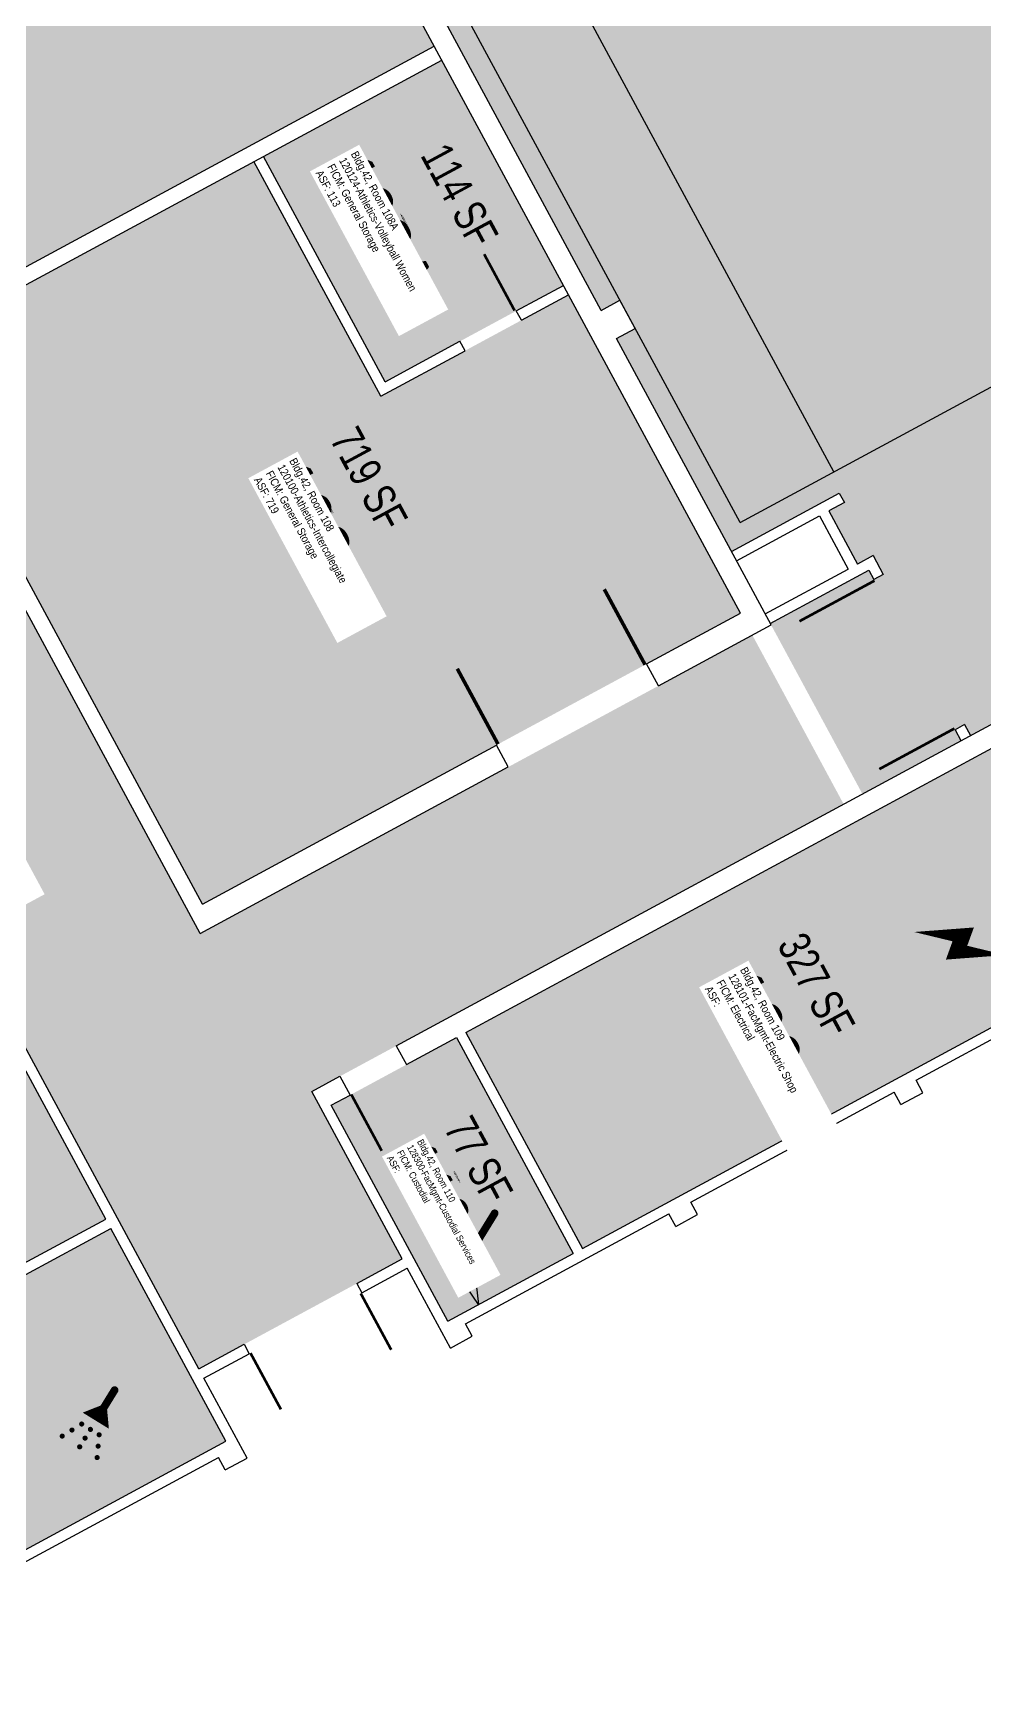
# Model space of a CAD drawing. Header units: inches. Extents: x 69218424 to 69222728, y 27664699 to 27668276.
# Drawn here: x 69220713 to 69221247, y 27665137 to 27666065 of the extents above; entities that cross this region are included whole.
import ezdxf
from ezdxf.enums import TextEntityAlignment as Align

# ---------------------------------------------------------------- set-up
doc = ezdxf.new("R2010")
doc.units = ezdxf.units.IN
doc.header["$LTSCALE"] = 240
doc.header["$MEASUREMENT"] = 0
doc.layers.get('0').update_dxf_attribs({"linetype": 'CONTINUOUS'})
for name, color, linetype in [('A-DOOR', 2, 'CONTINUOUS'), ('A-FLOR', 3, 'CONTINUOUS'), ('A-IDEN-ICON', 4, 'CONTINUOUS'), ('A-IDEN-RNUM', 7, 'CONTINUOUS'), ('A-IDEN-SNUM', 4, 'CONTINUOUS'), ('A-IDEN-VNUM', 4, 'CONTINUOUS'), ('A-WALL', 5, 'CONTINUOUS'), ('AREA-TEXT', 3, 'CONTINUOUS'), ('Rooms-Category-Color', 7, 'CONTINUOUS'), ('Rooms-College-Color', 7, 'CONTINUOUS'), ('Rooms-Department-Color', 7, 'CONTINUOUS'), ('Rooms-Division-Color', 7, 'CONTINUOUS'), ('Rooms-Information', 7, 'CONTINUOUS')]:
    doc.layers.add(name, color=color, linetype=linetype)
doc.styles.add('CP_AREA', font='arial.ttf', dxfattribs={"height": 15})
doc.styles.add('CP_ROOMSNUMBER', font='arial.ttf', dxfattribs={"height": 1})
doc.styles.add('CP_ROOMVNUMBER', font='arial.ttf', dxfattribs={"width": 0.85, "height": 0.075})

# ---------------------------------------------------------------- blocks, each defined once
blk = doc.blocks.new('CPELECT')
at = {"color": 0, "linetype": 'ByBlock'}
blk.add_lwpolyline([(0.0623, 0.0629, 0, 0.03, 0), (0.0105, -0.0168, 0.03, 0.03, 0), (-0.0105, 0.0068, 0.03, 0, 0), (-0.0623, -0.0729, 0.03, 0, 0)], format="xyseb", dxfattribs=at)
blk = doc.blocks.new('CPSHOWER')
at = {"color": 0, "linetype": 'ByBlock'}
blk.add_lwpolyline([(-0.015, 0.0396, 0, 0.06, 0), (0.005, 0.005, 0.06, 0.06, 0)], format="xyseb", dxfattribs=at)
for points, const_width in [([(-0.0319, 0.0624, 1), (-0.0281, 0.0689, 1)], 0.0075), ([(0.0302, -0.0036, 1), (0.0345, -0.0011, 1)], 0.005), ([(-0.0045, -0.0236, 1), (-0.0002, -0.0211, 1)], 0.005), ([(0.0128, -0.0136, 1), (0.0172, -0.0111, 1)], 0.005), ([(0.0228, -0.0309, 1), (0.0272, -0.0284, 1)], 0.005), ([(0.0488, -0.0159, 1), (0.0531, -0.0134, 1)], 0.005), ([(0.0675, -0.0282, 1), (0.0718, -0.0257, 1)], 0.005), ([(-0.0031, -0.0459, 1), (0.0012, -0.0434, 1)], 0.005), ([(-0.0018, -0.0682, 1), (0.0025, -0.0657, 1)], 0.005), ([(0.0328, -0.0482, 1), (0.0372, -0.0457, 1)], 0.005)]:
    blk.add_lwpolyline(points, format="xyb", close=True, dxfattribs=dict(at, const_width=const_width))
at = {"color": 0, "linetype": 'ByBlock', "const_width": 0.015}
blk.add_lwpolyline([(-0.01, 0.031), (-0.03, 0.0656)], dxfattribs=at)
blk = doc.blocks.new('CPCUST')
at = {"color": 0, "linetype": 'ByBlock'}
for p, q in [((0.0297, -0.0341), (0.0376, -0.0302)), ((0.0376, -0.0302), (0.0533, -0.0324)), ((0.0171, -0.0639), (0.02, -0.0466)), ((0.0358, -0.0705), (0.0171, -0.0639)), ((0.0262, -0.0408), (0.0446, -0.0406)), ((0.1117, -0.0625), (0.0358, -0.0705)), ((0.0446, -0.0406), (0.0543, -0.0505)), ((0.0533, -0.0324), (0.0745, -0.0479)), ((0.0745, -0.0479), (0.1117, -0.0625))]:
    blk.add_line(p, q, dxfattribs=at)
at = {"color": 0, "linetype": 'ByBlock', "const_width": 0.0075}
blk.add_lwpolyline([(-0.0332, 0.0481, 1), (-0.0268, 0.0519, 1)], format="xyb", close=True, dxfattribs=at)
at = {"color": 0, "linetype": 'ByBlock', "const_width": 0.015}
blk.add_lwpolyline([(-0.03, 0.05), (0.01, -0.0193)], dxfattribs=at)
at = {"color": 0, "linetype": 'ByBlock'}
blk.add_circle((0.0158, -0.0313), 0.0141, dxfattribs=at)

msp = doc.modelspace()

# ---------------------------------------------------------------- hatches: boundary and pattern name
at = {"layer": 'Rooms-Category-Color', "true_color": 0xfbafa2}
for points in [[(69220670.1, 27667685.4), (69220290.04, 27667480.03), (69220292.89, 27667474.75), (69220270.9, 27667462.86), (69220273.27, 27667458.47), (69220267.99, 27667455.61), (69220265.62, 27667460.01), (69220210.19, 27667430.06), (69220261.06, 27667335.93), (69220316.48, 27667365.88), (69220313.63, 27667371.15), (69220318.91, 27667374.01), (69220324.62, 27667363.45), (69220315.82, 27667358.7), (69220331.98, 27667328.78), (69220340.78, 27667333.54), (69220343.63, 27667328.26), (69220282.93, 27667295.46), (69220347.58, 27667175.81), (69220358.14, 27667181.51), (69220366.7, 27667165.68), (69220356.14, 27667159.97), (69220484.5, 27666922.43), (69220495.06, 27666928.14), (69220503.61, 27666912.3), (69220493.06, 27666906.6), (69220621.41, 27666669.06), (69220631.97, 27666674.77), (69220640.53, 27666658.93), (69220629.97, 27666653.23), (69220758.33, 27666415.69), (69220768.89, 27666421.39), (69220777.45, 27666405.56), (69220766.89, 27666399.85), (69220895.25, 27666162.32), (69220905.8, 27666168.02), (69220914.36, 27666152.18), (69220903.8, 27666146.48), (69221032.16, 27665908.94), (69221042.72, 27665914.65), (69221051.28, 27665898.81), (69221040.72, 27665893.11), (69221105.37, 27665773.46), (69221166.08, 27665806.26), (69221168.93, 27665800.98), (69221160.13, 27665796.23), (69221176.3, 27665766.32), (69221185.09, 27665771.07), (69221190.8, 27665760.51), (69221185.52, 27665757.66), (69221182.67, 27665762.94), (69221127.24, 27665732.99), (69221179.06, 27665637.09), (69221234.49, 27665667.04), (69221231.16, 27665673.2), (69221236.44, 27665676.05), (69221239.77, 27665669.9), (69221255.6, 27665678.45), (69221257.5, 27665674.93), (69221263.66, 27665678.26), (69222011.47, 27666082.35), (69222644.9, 27666424.64), (69222642.52, 27666429.04), (69222704.1, 27666462.32), (69221735.23, 27668255.29), (69221673.65, 27668222.01), (69221671.27, 27668226.41), (69221291.21, 27668021.04)], [(69220526.95, 27665333.58), (69220551.19, 27665288.72), (69220753.54, 27665398.06), (69220698.39, 27665500.11), (69220691.35, 27665496.31), (69220656.17, 27665561.41), (69220464.38, 27665457.77), (69220438.27, 27665506.11), (69220430.16, 27665521.12), (69220377.37, 27665492.59), (69220446.78, 27665364.15), (69220477.68, 27665306.96), (69220511.11, 27665325.03)]]:
    msp.add_hatch(color=21, dxfattribs=at).paths.add_polyline_path(points)
at = {"layer": 'Rooms-Category-Color', "true_color": 0xadadad}
for points in [[(69220208.07, 27666666.21), (69220241.5, 27666684.28), (69220223.44, 27666717.71), (69220220.58, 27666722.99), (69220218.41, 27666727.01), (69220198.95, 27666763.02), (69220165.52, 27666744.95), (69220084.94, 27666894.07), (69219982.01, 27666838.45), (69220044.29, 27666723.2), (69219990.12, 27666693.93), (69219996.1, 27666682.85), (69220013.22, 27666651.18), (69220030.52, 27666619.15), (69220084.7, 27666648.42), (69220482.13, 27665912.94), (69220591.48, 27665710.59), (69220531.65, 27665678.26), (69220533.55, 27665674.74), (69220528.27, 27665671.89), (69220526.37, 27665675.41), (69220478.86, 27665649.74), (69220517.85, 27665577.6), (69220565.36, 27665603.27), (69220562.15, 27665609.21), (69220567.43, 27665612.06), (69220570.63, 27665606.12), (69220630.46, 27665638.45), (69220634.26, 27665631.41), (69220665.64, 27665573.35), (69220805.88, 27665313.81), (69220920.25, 27665375.62), (69220869.38, 27665469.75), (69221168.5, 27665631.39), (69221117.16, 27665726.4), (69220806.6, 27665558.59), (69220398.23, 27666314.31), (69220443.1, 27666338.55), (69220384.15, 27666447.64), (69220347.2, 27666427.68), (69220354.81, 27666413.6), (69220346.89, 27666409.32)], [(69220938.17, 27666057.64), (69220715.45, 27666469.81), (69220412.81, 27666306.27), (69220635.53, 27665894.1)], [(69221021.63, 27665381.52), (69221321.63, 27665543.64), (69221264.59, 27665649.21), (69221263.71, 27665648.73), (69221255.15, 27665664.57), (69220956.03, 27665502.93)], [(69220945.97, 27665340.64), (69221016.35, 27665378.67), (69220950.75, 27665500.08), (69220880.37, 27665462.05)], [(69220504.78, 27665256.81), (69220569.43, 27665137.17), (69220821.05, 27665273.13), (69220756.39, 27665392.78)]]:
    msp.add_hatch(color=253, dxfattribs=at).paths.add_polyline_path(points)
at = {"layer": 'Rooms-Category-Color', "true_color": 0xe3c5e1}
for points in [[(69220842.16, 27665995.52), (69220942.45, 27666049.72), (69221010.91, 27665923.03), (69220910.62, 27665868.84)], [(69220807.87, 27665575.18), (69221110.51, 27665738.72), (69221013.76, 27665917.75), (69220908.19, 27665860.7), (69220836.88, 27665992.67), (69220639.81, 27665886.18)]]:
    msp.add_hatch(color=254, dxfattribs=at).paths.add_polyline_path(points)
at = {"layer": 'Rooms-College-Color', "true_color": 0xffff64}
for points in [[(69220670.1, 27667685.4), (69220290.04, 27667480.03), (69220292.89, 27667474.75), (69220270.9, 27667462.86), (69220273.27, 27667458.47), (69220267.99, 27667455.61), (69220265.62, 27667460.01), (69220210.19, 27667430.06), (69220261.06, 27667335.93), (69220316.48, 27667365.88), (69220313.63, 27667371.15), (69220318.91, 27667374.01), (69220324.62, 27667363.45), (69220315.82, 27667358.7), (69220331.98, 27667328.78), (69220340.78, 27667333.54), (69220343.63, 27667328.26), (69220282.93, 27667295.46), (69220347.58, 27667175.81), (69220358.14, 27667181.51), (69220366.7, 27667165.68), (69220356.14, 27667159.97), (69220484.5, 27666922.43), (69220495.06, 27666928.14), (69220503.61, 27666912.3), (69220493.06, 27666906.6), (69220621.41, 27666669.06), (69220631.97, 27666674.77), (69220640.53, 27666658.93), (69220629.97, 27666653.23), (69220758.33, 27666415.69), (69220768.89, 27666421.39), (69220777.45, 27666405.56), (69220766.89, 27666399.85), (69220895.25, 27666162.32), (69220905.8, 27666168.02), (69220914.36, 27666152.18), (69220903.8, 27666146.48), (69221032.16, 27665908.94), (69221042.72, 27665914.65), (69221051.28, 27665898.81), (69221040.72, 27665893.11), (69221105.37, 27665773.46), (69221166.08, 27665806.26), (69221168.93, 27665800.98), (69221160.13, 27665796.23), (69221176.3, 27665766.32), (69221185.09, 27665771.07), (69221190.8, 27665760.51), (69221185.52, 27665757.66), (69221182.67, 27665762.94), (69221127.24, 27665732.99), (69221179.06, 27665637.09), (69221234.49, 27665667.04), (69221231.16, 27665673.2), (69221236.44, 27665676.05), (69221239.77, 27665669.9), (69221255.6, 27665678.45), (69221257.5, 27665674.93), (69221263.66, 27665678.26), (69222011.47, 27666082.35), (69222644.9, 27666424.64), (69222642.52, 27666429.04), (69222704.1, 27666462.32), (69221735.23, 27668255.29), (69221673.65, 27668222.01), (69221671.27, 27668226.41), (69221291.21, 27668021.04)], [(69220842.16, 27665995.52), (69220942.45, 27666049.72), (69221010.91, 27665923.03), (69220910.62, 27665868.84)], [(69220807.87, 27665575.18), (69221110.51, 27665738.72), (69221013.76, 27665917.75), (69220908.19, 27665860.7), (69220836.88, 27665992.67), (69220639.81, 27665886.18)], [(69220526.95, 27665333.58), (69220551.19, 27665288.72), (69220753.54, 27665398.06), (69220698.39, 27665500.11), (69220691.35, 27665496.31), (69220656.17, 27665561.41), (69220464.38, 27665457.77), (69220438.27, 27665506.11), (69220430.16, 27665521.12), (69220377.37, 27665492.59), (69220446.78, 27665364.15), (69220477.68, 27665306.96), (69220511.11, 27665325.03)]]:
    msp.add_hatch(color=51, dxfattribs=at).paths.add_polyline_path(points)
at = {"layer": 'Rooms-College-Color', "true_color": 0xadadad}
for points in [[(69220208.07, 27666666.21), (69220241.5, 27666684.28), (69220223.44, 27666717.71), (69220220.58, 27666722.99), (69220218.41, 27666727.01), (69220198.95, 27666763.02), (69220165.52, 27666744.95), (69220084.94, 27666894.07), (69219982.01, 27666838.45), (69220044.29, 27666723.2), (69219990.12, 27666693.93), (69219996.1, 27666682.85), (69220013.22, 27666651.18), (69220030.52, 27666619.15), (69220084.7, 27666648.42), (69220482.13, 27665912.94), (69220591.48, 27665710.59), (69220531.65, 27665678.26), (69220533.55, 27665674.74), (69220528.27, 27665671.89), (69220526.37, 27665675.41), (69220478.86, 27665649.74), (69220517.85, 27665577.6), (69220565.36, 27665603.27), (69220562.15, 27665609.21), (69220567.43, 27665612.06), (69220570.63, 27665606.12), (69220630.46, 27665638.45), (69220634.26, 27665631.41), (69220665.64, 27665573.35), (69220805.88, 27665313.81), (69220920.25, 27665375.62), (69220869.38, 27665469.75), (69221168.5, 27665631.39), (69221117.16, 27665726.4), (69220806.6, 27665558.59), (69220398.23, 27666314.31), (69220443.1, 27666338.55), (69220384.15, 27666447.64), (69220347.2, 27666427.68), (69220354.81, 27666413.6), (69220346.89, 27666409.32)], [(69220938.17, 27666057.64), (69220715.45, 27666469.81), (69220412.81, 27666306.27), (69220635.53, 27665894.1)], [(69221021.63, 27665381.52), (69221321.63, 27665543.64), (69221264.59, 27665649.21), (69221263.71, 27665648.73), (69221255.15, 27665664.57), (69220956.03, 27665502.93)], [(69220945.97, 27665340.64), (69221016.35, 27665378.67), (69220950.75, 27665500.08), (69220880.37, 27665462.05)], [(69220504.78, 27665256.81), (69220569.43, 27665137.17), (69220821.05, 27665273.13), (69220756.39, 27665392.78)]]:
    msp.add_hatch(color=253, dxfattribs=at).paths.add_polyline_path(points)
at = {"layer": 'Rooms-Department-Color', "true_color": 0x604aed}
for points in [[(69220670.1, 27667685.4), (69220290.04, 27667480.03), (69220292.89, 27667474.75), (69220270.9, 27667462.86), (69220273.27, 27667458.47), (69220267.99, 27667455.61), (69220265.62, 27667460.01), (69220210.19, 27667430.06), (69220261.06, 27667335.93), (69220316.48, 27667365.88), (69220313.63, 27667371.15), (69220318.91, 27667374.01), (69220324.62, 27667363.45), (69220315.82, 27667358.7), (69220331.98, 27667328.78), (69220340.78, 27667333.54), (69220343.63, 27667328.26), (69220282.93, 27667295.46), (69220347.58, 27667175.81), (69220358.14, 27667181.51), (69220366.7, 27667165.68), (69220356.14, 27667159.97), (69220484.5, 27666922.43), (69220495.06, 27666928.14), (69220503.61, 27666912.3), (69220493.06, 27666906.6), (69220621.41, 27666669.06), (69220631.97, 27666674.77), (69220640.53, 27666658.93), (69220629.97, 27666653.23), (69220758.33, 27666415.69), (69220768.89, 27666421.39), (69220777.45, 27666405.56), (69220766.89, 27666399.85), (69220895.25, 27666162.32), (69220905.8, 27666168.02), (69220914.36, 27666152.18), (69220903.8, 27666146.48), (69221032.16, 27665908.94), (69221042.72, 27665914.65), (69221051.28, 27665898.81), (69221040.72, 27665893.11), (69221105.37, 27665773.46), (69221166.08, 27665806.26), (69221168.93, 27665800.98), (69221160.13, 27665796.23), (69221176.3, 27665766.32), (69221185.09, 27665771.07), (69221190.8, 27665760.51), (69221185.52, 27665757.66), (69221182.67, 27665762.94), (69221127.24, 27665732.99), (69221179.06, 27665637.09), (69221234.49, 27665667.04), (69221231.16, 27665673.2), (69221236.44, 27665676.05), (69221239.77, 27665669.9), (69221255.6, 27665678.45), (69221257.5, 27665674.93), (69221263.66, 27665678.26), (69222011.47, 27666082.35), (69222644.9, 27666424.64), (69222642.52, 27666429.04), (69222704.1, 27666462.32), (69221735.23, 27668255.29), (69221673.65, 27668222.01), (69221671.27, 27668226.41), (69221291.21, 27668021.04)], [(69220842.16, 27665995.52), (69220942.45, 27666049.72), (69221010.91, 27665923.03), (69220910.62, 27665868.84)], [(69220807.87, 27665575.18), (69221110.51, 27665738.72), (69221013.76, 27665917.75), (69220908.19, 27665860.7), (69220836.88, 27665992.67), (69220639.81, 27665886.18)], [(69220526.95, 27665333.58), (69220551.19, 27665288.72), (69220753.54, 27665398.06), (69220698.39, 27665500.11), (69220691.35, 27665496.31), (69220656.17, 27665561.41), (69220464.38, 27665457.77), (69220438.27, 27665506.11), (69220430.16, 27665521.12), (69220377.37, 27665492.59), (69220446.78, 27665364.15), (69220477.68, 27665306.96), (69220511.11, 27665325.03)]]:
    msp.add_hatch(color=173, dxfattribs=at).paths.add_polyline_path(points)
at = {"layer": 'Rooms-Department-Color', "true_color": 0xacacac}
for points in [[(69220208.07, 27666666.21), (69220241.5, 27666684.28), (69220223.44, 27666717.71), (69220220.58, 27666722.99), (69220218.41, 27666727.01), (69220198.95, 27666763.02), (69220165.52, 27666744.95), (69220084.94, 27666894.07), (69219982.01, 27666838.45), (69220044.29, 27666723.2), (69219990.12, 27666693.93), (69219996.1, 27666682.85), (69220013.22, 27666651.18), (69220030.52, 27666619.15), (69220084.7, 27666648.42), (69220482.13, 27665912.94), (69220591.48, 27665710.59), (69220531.65, 27665678.26), (69220533.55, 27665674.74), (69220528.27, 27665671.89), (69220526.37, 27665675.41), (69220478.86, 27665649.74), (69220517.85, 27665577.6), (69220565.36, 27665603.27), (69220562.15, 27665609.21), (69220567.43, 27665612.06), (69220570.63, 27665606.12), (69220630.46, 27665638.45), (69220634.26, 27665631.41), (69220665.64, 27665573.35), (69220805.88, 27665313.81), (69220920.25, 27665375.62), (69220869.38, 27665469.75), (69221168.5, 27665631.39), (69221117.16, 27665726.4), (69220806.6, 27665558.59), (69220398.23, 27666314.31), (69220443.1, 27666338.55), (69220384.15, 27666447.64), (69220347.2, 27666427.68), (69220354.81, 27666413.6), (69220346.89, 27666409.32)], [(69220938.17, 27666057.64), (69220715.45, 27666469.81), (69220412.81, 27666306.27), (69220635.53, 27665894.1)], [(69221021.63, 27665381.52), (69221321.63, 27665543.64), (69221264.59, 27665649.21), (69221263.71, 27665648.73), (69221255.15, 27665664.57), (69220956.03, 27665502.93)], [(69220945.97, 27665340.64), (69221016.35, 27665378.67), (69220950.75, 27665500.08), (69220880.37, 27665462.05)], [(69220504.78, 27665256.81), (69220569.43, 27665137.17), (69220821.05, 27665273.13), (69220756.39, 27665392.78)]]:
    msp.add_hatch(color=253, dxfattribs=at).paths.add_polyline_path(points)
at = {"layer": 'Rooms-Division-Color', "true_color": 0x604aed}
for points in [[(69220670.1, 27667685.4), (69220290.04, 27667480.03), (69220292.89, 27667474.75), (69220270.9, 27667462.86), (69220273.27, 27667458.47), (69220267.99, 27667455.61), (69220265.62, 27667460.01), (69220210.19, 27667430.06), (69220261.06, 27667335.93), (69220316.48, 27667365.88), (69220313.63, 27667371.15), (69220318.91, 27667374.01), (69220324.62, 27667363.45), (69220315.82, 27667358.7), (69220331.98, 27667328.78), (69220340.78, 27667333.54), (69220343.63, 27667328.26), (69220282.93, 27667295.46), (69220347.58, 27667175.81), (69220358.14, 27667181.51), (69220366.7, 27667165.68), (69220356.14, 27667159.97), (69220484.5, 27666922.43), (69220495.06, 27666928.14), (69220503.61, 27666912.3), (69220493.06, 27666906.6), (69220621.41, 27666669.06), (69220631.97, 27666674.77), (69220640.53, 27666658.93), (69220629.97, 27666653.23), (69220758.33, 27666415.69), (69220768.89, 27666421.39), (69220777.45, 27666405.56), (69220766.89, 27666399.85), (69220895.25, 27666162.32), (69220905.8, 27666168.02), (69220914.36, 27666152.18), (69220903.8, 27666146.48), (69221032.16, 27665908.94), (69221042.72, 27665914.65), (69221051.28, 27665898.81), (69221040.72, 27665893.11), (69221105.37, 27665773.46), (69221166.08, 27665806.26), (69221168.93, 27665800.98), (69221160.13, 27665796.23), (69221176.3, 27665766.32), (69221185.09, 27665771.07), (69221190.8, 27665760.51), (69221185.52, 27665757.66), (69221182.67, 27665762.94), (69221127.24, 27665732.99), (69221179.06, 27665637.09), (69221234.49, 27665667.04), (69221231.16, 27665673.2), (69221236.44, 27665676.05), (69221239.77, 27665669.9), (69221255.6, 27665678.45), (69221257.5, 27665674.93), (69221263.66, 27665678.26), (69222011.47, 27666082.35), (69222644.9, 27666424.64), (69222642.52, 27666429.04), (69222704.1, 27666462.32), (69221735.23, 27668255.29), (69221673.65, 27668222.01), (69221671.27, 27668226.41), (69221291.21, 27668021.04)], [(69220842.16, 27665995.52), (69220942.45, 27666049.72), (69221010.91, 27665923.03), (69220910.62, 27665868.84)], [(69220807.87, 27665575.18), (69221110.51, 27665738.72), (69221013.76, 27665917.75), (69220908.19, 27665860.7), (69220836.88, 27665992.67), (69220639.81, 27665886.18)], [(69220526.95, 27665333.58), (69220551.19, 27665288.72), (69220753.54, 27665398.06), (69220698.39, 27665500.11), (69220691.35, 27665496.31), (69220656.17, 27665561.41), (69220464.38, 27665457.77), (69220438.27, 27665506.11), (69220430.16, 27665521.12), (69220377.37, 27665492.59), (69220446.78, 27665364.15), (69220477.68, 27665306.96), (69220511.11, 27665325.03)]]:
    msp.add_hatch(color=173, dxfattribs=at).paths.add_polyline_path(points)
at = {"layer": 'Rooms-Division-Color', "true_color": 0xadadad}
for points in [[(69220208.07, 27666666.21), (69220241.5, 27666684.28), (69220223.44, 27666717.71), (69220220.58, 27666722.99), (69220218.41, 27666727.01), (69220198.95, 27666763.02), (69220165.52, 27666744.95), (69220084.94, 27666894.07), (69219982.01, 27666838.45), (69220044.29, 27666723.2), (69219990.12, 27666693.93), (69219996.1, 27666682.85), (69220013.22, 27666651.18), (69220030.52, 27666619.15), (69220084.7, 27666648.42), (69220482.13, 27665912.94), (69220591.48, 27665710.59), (69220531.65, 27665678.26), (69220533.55, 27665674.74), (69220528.27, 27665671.89), (69220526.37, 27665675.41), (69220478.86, 27665649.74), (69220517.85, 27665577.6), (69220565.36, 27665603.27), (69220562.15, 27665609.21), (69220567.43, 27665612.06), (69220570.63, 27665606.12), (69220630.46, 27665638.45), (69220634.26, 27665631.41), (69220665.64, 27665573.35), (69220805.88, 27665313.81), (69220920.25, 27665375.62), (69220869.38, 27665469.75), (69221168.5, 27665631.39), (69221117.16, 27665726.4), (69220806.6, 27665558.59), (69220398.23, 27666314.31), (69220443.1, 27666338.55), (69220384.15, 27666447.64), (69220347.2, 27666427.68), (69220354.81, 27666413.6), (69220346.89, 27666409.32)], [(69220938.17, 27666057.64), (69220715.45, 27666469.81), (69220412.81, 27666306.27), (69220635.53, 27665894.1)], [(69221021.63, 27665381.52), (69221321.63, 27665543.64), (69221264.59, 27665649.21), (69221263.71, 27665648.73), (69221255.15, 27665664.57), (69220956.03, 27665502.93)], [(69220945.97, 27665340.64), (69221016.35, 27665378.67), (69220950.75, 27665500.08), (69220880.37, 27665462.05)], [(69220504.78, 27665256.81), (69220569.43, 27665137.17), (69220821.05, 27665273.13), (69220756.39, 27665392.78)]]:
    msp.add_hatch(color=253, dxfattribs=at).paths.add_polyline_path(points)

# ---------------------------------------------------------------- linework, layer by layer
at = {"layer": 'A-DOOR'}
for points in [[(69220983.44, 27665908.91, 1.5, 1.5, 0), (69220966.33, 27665940.58, 0, 0, 0), (69220966.99, 27665940.94, 0, 0, 0.414214), (69220952.43, 27665892.15, 0, 0, 0.414214)], [(69221185.88, 27665757, 1.5, 1.5, 0), (69221143.65, 27665734.18, 0, 0, 0), (69221143.29, 27665734.84, 0, 0, 0.414214), (69221208.34, 27665715.43, 0, 0, 0.414214)], [(69221056.84, 27665709.72, 2.01, 2.01, 0), (69221033.9, 27665752.15, 0, 0, 0), (69221034.79, 27665752.63, 0, 0, 0.414214), (69221015.28, 27665687.27, 0, 0, 0.414214)], [(69220974.15, 27665665.04, 2.01, 2.01, 0), (69220951.21, 27665707.47, 0, 0, 0), (69220950.33, 27665706.99, 0, 0, -0.414214), (69221015.7, 27665687.49, 0, 0, -0.414214)], [(69221230.8, 27665673.86, 1.5, 1.5, 0), (69221188.57, 27665651.04, 0, 0, 0), (69221188.93, 27665650.38, 0, 0, -0.414214), (69221208.34, 27665715.43, 0, 0, -0.414214)], [(69220891.58, 27665468.11, 1.5, 1.5, 0), (69220908.7, 27665436.44, 0, 0, 0), (69220908.04, 27665436.08, 0, 0, 0.414214), (69220922.6, 27665484.87, 0, 0, 0.414214)], [(69220896.93, 27665356.19, 1.5, 1.5, 0), (69220914.05, 27665324.52, 0, 0, 0), (69220914.71, 27665324.88, 0, 0, -0.414214), (69220865.92, 27665339.44, 0, 0, -0.414214)], [(69220834.91, 27665322.68, 1.5, 1.5, 0), (69220852.02, 27665291.01, 0, 0, 0), (69220851.36, 27665290.65, 0, 0, 0.414214), (69220865.92, 27665339.44, 0, 0, 0.414214)]]:
    msp.add_lwpolyline(points, format="xyseb", dxfattribs=at)
at = {"layer": 'A-FLOR'}
for p, q in [((69221163.01, 27665818.24), (69220351.98, 27667319.13)), ((69221110.23, 27665789.72), (69220299.19, 27667290.6)), ((69221110.23, 27665789.72), (69221416.39, 27665955.16))]:
    msp.add_line(p, q, dxfattribs=at)
at = {"layer": 'A-WALL'}
for p, q in [((69221110.51, 27665738.72), (69220715.45, 27666469.81)), ((69221032.16, 27665908.94), (69220903.8, 27666146.48)), ((69220635.53, 27665894.1), (69220938.17, 27666057.64)), ((69220639.81, 27665886.18), (69220942.45, 27666049.72)), ((69220908.19, 27665860.7), (69220836.88, 27665992.67)), ((69220910.62, 27665868.84), (69220842.16, 27665995.52)), ((69220984.4, 27665908.71), (69221010.91, 27665923.03)), ((69220987.26, 27665903.43), (69221013.76, 27665917.75)), ((69221032.16, 27665908.94), (69221042.72, 27665914.65)), ((69221051.28, 27665898.81), (69221042.72, 27665914.65)), ((69220987.26, 27665903.43), (69220984.4, 27665908.71)), ((69220806.6, 27665558.59), (69220624.76, 27665895.1)), ((69220807.87, 27665575.18), (69220632.68, 27665899.38)), ((69221040.72, 27665893.11), (69221051.28, 27665898.81)), ((69220908.19, 27665860.7), (69220955.59, 27665886.32)), ((69220910.62, 27665868.84), (69220952.73, 27665891.6)), ((69220955.59, 27665886.32), (69220952.73, 27665891.6)), ((69221127.72, 27665732.11), (69221040.72, 27665893.11)), ((69221105.37, 27665773.46), (69221166.08, 27665806.26)), ((69221166.08, 27665806.26), (69221168.93, 27665800.98)), ((69221108.23, 27665768.18), (69221154.85, 27665793.38)), ((69221154.85, 27665793.38), (69221171.02, 27665763.46)), ((69221168.93, 27665800.98), (69221160.13, 27665796.23)), ((69221160.13, 27665796.23), (69221176.3, 27665766.32)), ((69221185.09, 27665771.07), (69221176.3, 27665766.32)), ((69221185.09, 27665771.07), (69221190.8, 27665760.51)), ((69221124.39, 27665738.27), (69221171.02, 27665763.46)), ((69221127.24, 27665732.99), (69221182.67, 27665762.94)), ((69221182.67, 27665762.94), (69221185.52, 27665757.66)), ((69221190.8, 27665760.51), (69221185.52, 27665757.66)), ((69221057.72, 27665710.2), (69221110.51, 27665738.72)), ((69221064.38, 27665697.88), (69221127.72, 27665732.11)), ((69221064.38, 27665697.88), (69221057.72, 27665710.2)), ((69221064.38, 27665697.88), (69221057.72, 27665710.2)), ((69220916.89, 27665495.42), (69221255.6, 27665678.45)), ((69221236.44, 27665676.05), (69221231.16, 27665673.2)), ((69221231.16, 27665673.2), (69221234.49, 27665667.04)), ((69221236.44, 27665676.05), (69221239.77, 27665669.9)), ((69220807.87, 27665575.18), (69220973.26, 27665664.56)), ((69220956.03, 27665502.93), (69221261.31, 27665667.9)), ((69220979.92, 27665652.24), (69220973.26, 27665664.56)), ((69220979.92, 27665652.24), (69220973.26, 27665664.56)), ((69220806.6, 27665558.59), (69220979.92, 27665652.24)), ((69220805.88, 27665313.81), (69220665.64, 27665573.35)), ((69221021.63, 27665381.52), (69221321.63, 27665543.64)), ((69221209.24, 27665476.08), (69221324.49, 27665538.36)), ((69220753.54, 27665398.06), (69220698.39, 27665500.11)), ((69220916.89, 27665495.42), (69220922.6, 27665484.87)), ((69220922.6, 27665484.87), (69220950.75, 27665500.08)), ((69220950.75, 27665500.08), (69221016.35, 27665378.67)), ((69220956.03, 27665502.93), (69221021.63, 27665381.52)), ((69220869.38, 27665469.75), (69220885.22, 27665478.31)), ((69220885.22, 27665478.31), (69220890.92, 27665467.75)), ((69220920.25, 27665375.62), (69220869.38, 27665469.75)), ((69220880.37, 27665462.05), (69220890.92, 27665467.75)), ((69221082.55, 27665407.62), (69221196.92, 27665469.42)), ((69221200.72, 27665462.39), (69221196.92, 27665469.42)), ((69221200.72, 27665462.39), (69221213.04, 27665469.04)), ((69221213.04, 27665469.04), (69221209.24, 27665476.08)), ((69220945.97, 27665340.64), (69220880.37, 27665462.05)), ((69221086.35, 27665400.58), (69221082.55, 27665407.62)), ((69220551.19, 27665288.72), (69220753.54, 27665398.06)), ((69220955.86, 27665339.16), (69221070.23, 27665400.97)), ((69221074.04, 27665393.93), (69221070.23, 27665400.97)), ((69221074.04, 27665393.93), (69221086.35, 27665400.58)), ((69220543.84, 27665277.93), (69220756.39, 27665392.78)), ((69220554.04, 27665283.44), (69220756.39, 27665392.78)), ((69220821.05, 27665273.13), (69220756.39, 27665392.78)), ((69220894.74, 27665361.83), (69220920.25, 27665375.62)), ((69220945.97, 27665340.64), (69221016.35, 27665378.67)), ((69220897.59, 27665356.55), (69220923.1, 27665370.34)), ((69220947.35, 27665325.47), (69220923.1, 27665370.34)), ((69220894.74, 27665361.83), (69220897.59, 27665356.55)), ((69220959.67, 27665332.13), (69220955.86, 27665339.16)), ((69220947.35, 27665325.47), (69220959.67, 27665332.13)), ((69220805.88, 27665313.81), (69220831.4, 27665327.6)), ((69220808.73, 27665308.54), (69220834.25, 27665322.32)), ((69220831.4, 27665327.6), (69220834.25, 27665322.32)), ((69220832.98, 27665263.67), (69220808.73, 27665308.54)), ((69220569.43, 27665137.17), (69220821.05, 27665273.13)), ((69220699.85, 27665200.82), (69220816.86, 27665264.05)), ((69220820.66, 27665257.01), (69220816.86, 27665264.05)), ((69220820.66, 27665257.01), (69220832.98, 27665263.67))]:
    msp.add_line(p, q, dxfattribs=at)

# ---------------------------------------------------------------- block references
at = {"layer": 'A-IDEN-ICON', "xscale": 288, "yscale": 288, "zscale": 288, "rotation": 298.39}
for name, p in [('CPELECT', (69221235.16, 27665553.65)), ('CPCUST', (69220963.68, 27665386.84)), ('CPSHOWER', (69220745.95, 27665285.26))]:
    msp.add_blockref(name, p, dxfattribs=at)

# ---------------------------------------------------------------- texts
at = {"layer": 'A-IDEN-RNUM', "style": 'CP_ROOMSNUMBER', "width": 0.85}
for s, p in [('0108-A0', (69220921.14, 27665960.1)), ('0108-00', (69220879.53, 27665798.05)), ('0109-00', (69221118.01, 27665516.58)), ('0110-00', (69220951, 27665421.79))]:
    msp.add_text(s, height=0.96, rotation=298.39, dxfattribs=at).set_placement(p, align=Align.MIDDLE)
at = {"layer": 'A-IDEN-SNUM', "style": 'CP_ROOMSNUMBER', "width": 0.85}
for s, p in [('04200108A0', (69220921.14, 27665960.1)), ('0420010800', (69220879.53, 27665798.05)), ('0420010900', (69221118.01, 27665516.58)), ('0420011000', (69220951, 27665421.79))]:
    msp.add_text(s, height=0.96, rotation=298.39, dxfattribs=at).set_placement(p, align=Align.MIDDLE)
at = {"layer": 'A-IDEN-VNUM', "style": 'CP_ROOMVNUMBER', "width": 0.85}
for s, height, p in [('108A', 31.5, (69220905.78, 27665955.14)), ('108', 31.5, (69220865.2, 27665793.62)), ('109', 31.5, (69221118.76, 27665507.37)), ('110', 27, (69220935.87, 27665415.19))]:
    msp.add_text(s, height=height, rotation=298.39, dxfattribs=at).set_placement(p, align=Align.MIDDLE)
at = {"layer": 'AREA-TEXT', "style": 'CP_AREA', "width": 0.75}
for s, p in [('114 SF', (69220952.53, 27665973.73)), ('719 SF', (69220901.57, 27665814.22)), ('327 SF', (69221153.19, 27665529.78)), ('77 SF', (69220963.26, 27665431.35))]:
    msp.add_text(s, height=18, rotation=298.39, dxfattribs=at).set_placement(p, align=Align.MIDDLE_CENTER)

# ---------------------------------------------------------------- next in the draw order: texts
at = {"layer": 'Rooms-Information', "attachment_point": 7, "rotation": 298.39, "style": 'CP_ROOMVNUMBER', "bg_fill": 3, "box_fill_scale": 1.5, "bg_fill_color": 256, "bg_fill_true_color": 13158600, "bg_fill_transparency": 0}
for s, insert, char_height, width in [('Bldg.42, Room 108A^M^J120124-Athletics-Volleyball Women^M^JFICM: General Storage^M^JASF: 113', (69220871.32, 27665986.2), 4.5, 100.8), ('Bldg.42, Room 108^M^J120100-Athletics-Intercollegiate^M^JFICM: General Storage^M^JASF: 719', (69220836.68, 27665813.68), 4.5, 100.8), ('Bldg.42, Room S111^M^J128300-FacMgmt-Custodial Services^M^JFICM: Stairway^M^JASF: ', (69220644.33, 27665657.4), 4.5, 100.8), ('Bldg.42, Room 109^M^J128101-FacMgmt-Electric Shop^M^JFICM: Electrical^M^JASF: ', (69221090.24, 27665527.43), 4.5, 100.8), ('Bldg.42, Room 110^M^J128300-FacMgmt-Custodial Services^M^JFICM: Custodial^M^JASF: ', (69220911.43, 27665432.38), 3.8571, 86.4)]:
    msp.add_mtext(s, dxfattribs=dict(at, insert=insert, char_height=char_height, width=width))

doc.saveas('drawing.dxf')
